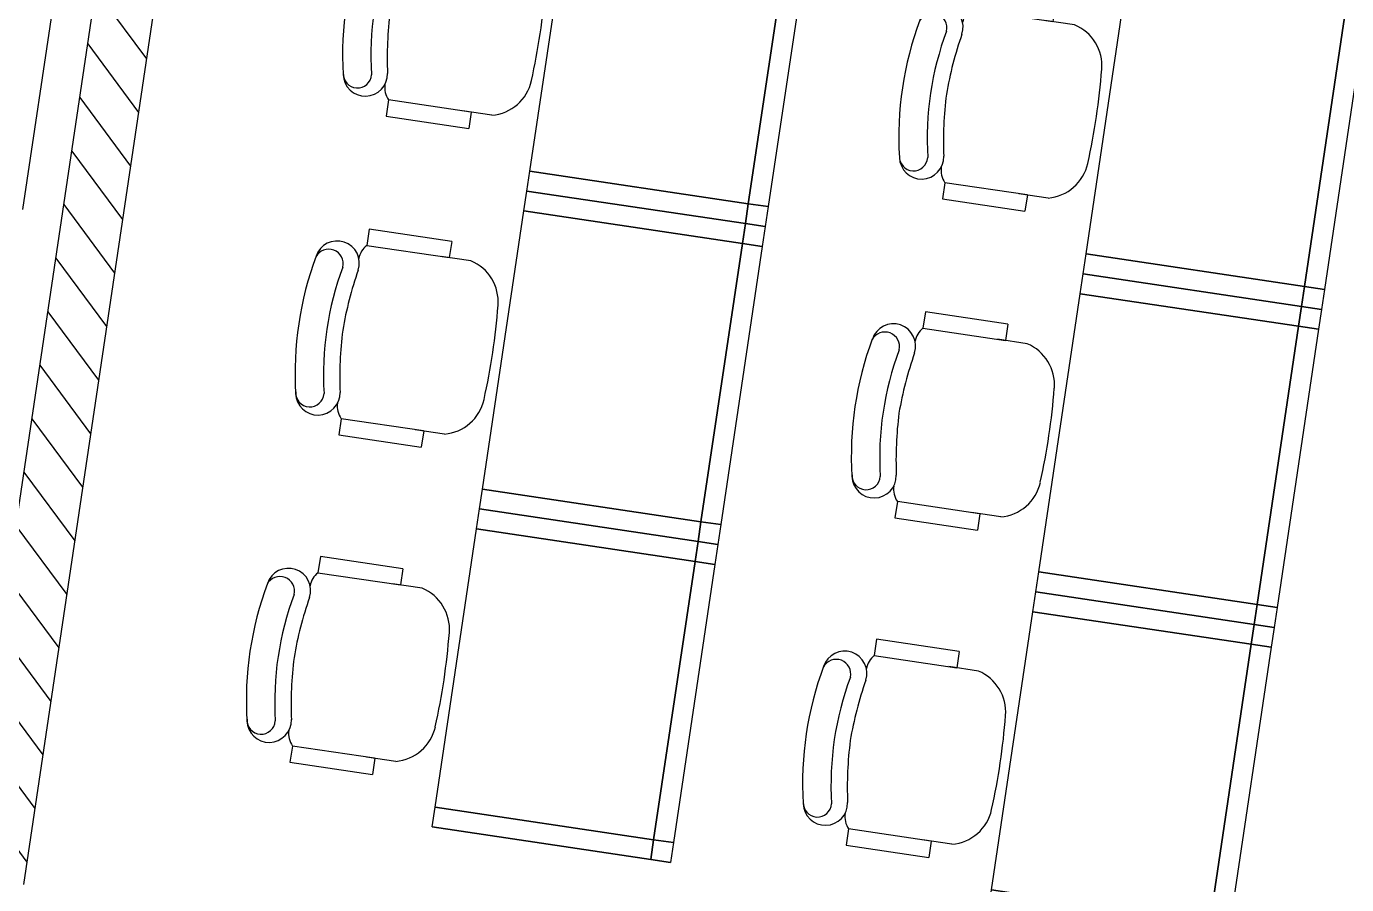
# Model space of a CAD drawing. Header units: millimetres. Extents: x 338 to 506, y 179 to 335.
# Drawn here: x 415.393 to 418.68, y 241.699 to 243.834 of the extents above; entities that cross this region are included whole.
import ezdxf

# ---------------------------------------------------------------- set-up
doc = ezdxf.new("R2010")
doc.units = ezdxf.units.MM
doc.linetypes.add('CENTER', pattern=[2, 1.25, -0.25, 0.25, -0.25])
doc.linetypes.add('DASHED2', pattern=[0.375, 0.25, -0.125])
for name, color, linetype in [('EJES_DE_COLUMNA', 255, 'DASHED2'), ('MUROS', 32, 'Continuous'), ('PUPITRES', 8, 'Continuous')]:
    doc.layers.add(name, color=color, linetype=linetype)

# ---------------------------------------------------------------- blocks, each defined once
blk = doc.blocks.new('*X902')
at = {"color": 0}
for p, q in [((62.8021, 79.5977), (62.6521, 79.4477)), ((62.9368, 79.5977), (62.7868, 79.4477)), ((63.0715, 79.5977), (62.9215, 79.4477)), ((63.2062, 79.5977), (63.0562, 79.4477)), ((63.3409, 79.5977), (63.1909, 79.4477)), ((63.4756, 79.5977), (63.3256, 79.4477)), ((63.6103, 79.5977), (63.4603, 79.4477)), ((63.745, 79.5977), (63.595, 79.4477)), ((63.8797, 79.5977), (63.7297, 79.4477)), ((64.0144, 79.5977), (63.8644, 79.4477)), ((64.1491, 79.5977), (63.9991, 79.4477)), ((64.2838, 79.5977), (64.1338, 79.4477)), ((64.4185, 79.5977), (64.2685, 79.4477)), ((64.5532, 79.5977), (64.4032, 79.4477)), ((64.6879, 79.5977), (64.5379, 79.4477)), ((64.8226, 79.5977), (64.6726, 79.4477))]:
    blk.add_line(p, q, dxfattribs=at)
blk = doc.blocks.new('SILLA-AULA')
at = {"layer": 'PUPITRES'}
for p, q in [((-0.3089, 0.1635), (-0.3089, 0.0888)), ((0.1271, 0.1618), (0.1271, 0.0881)), ((-0.3498, 0.1091), (-0.3498, -0.0987)), ((-0.3498, 0.1091), (-0.3089, 0.1091)), ((-0.3089, -0.0987), (-0.3089, 0.1091)), ((0.1269, 0.1096), (0.168, 0.1096)), ((0.1271, 0.1088), (0.1271, -0.0982)), ((0.168, -0.0982), (0.168, 0.1096)), ((0.1271, -0.0982), (0.168, -0.0982)), ((-0.3498, -0.0987), (-0.3089, -0.0987))]:
    blk.add_line(p, q, dxfattribs=at)
for centre, radius, start, end in [((-0.2016, 0.1365), 0.1106, 94.0766, 165.8334), ((-0.0911, -1.4149), 1.6658, 85.9234, 94.0766), ((0.0195, 0.1365), 0.1106, 13.2566, 85.9234), ((0.0898, -0.0579), 0.0549, 270.7226, 312.8382), ((-0.2542, -0.1649), 0.0553, 80.2478, 260.1012), ((-0.2715, -0.0584), 0.0549, 227.1618, 267.5717), ((-0.0727, 0.7859), 0.9127, 259.1286, 268.8433), ((-0.1095, 0.7859), 0.9127, 271.1567, 280.8714), ((0.072, -0.1649), 0.0553, 279.8988, 99.7522), ((-0.2498, -0.1856), 0.0362, 85.0872, 250.3213), ((-0.0876, 0.6001), 0.7663, 258.0112, 281.9888), ((0.0746, -0.1846), 0.0352, 274.9128, 94.9128), ((-0.0911, 0.5988), 0.8362, 258.0899, 281.9101)]:
    blk.add_arc(centre, radius, start, end, dxfattribs=at)
blk = doc.blocks.new('*U152')
at = {"layer": 'PUPITRES'}
for p, q in [((0.95, -0.14972), (1.65, -0.14972)), ((1.65, -0.14972), (1.65, -0.19972)), ((1.65, -0.19972), (1.65, -0.14972)), ((1.65, -0.14972), (1.7, -0.14972)), ((1.7, -0.19972), (1.7, -0.14972)), ((1.7, -0.14972), (1.75, -0.14972)), ((1.7, -0.19972), (1.7, -0.14972)), ((1.7, -0.19972), (1.7, -0.14972)), ((1.7, -0.14972), (1.7, -0.19972)), ((1.75, -0.14972), (1.75, -0.19972)), ((1.75, -0.19972), (1.75, -0.14972)), ((1.75, -0.14972), (2.45, -0.14972)), ((2.45, -0.14972), (2.45, -0.19972)), ((2.45, -0.19972), (2.45, -0.14972)), ((2.45, -0.14972), (2.5, -0.14972)), ((2.5, -0.19972), (2.5, -0.14972)), ((2.5, -0.14972), (2.55, -0.14972)), ((2.5, -0.19972), (2.5, -0.14972)), ((2.5, -0.14972), (2.5, -0.19972)), ((2.55, -0.14972), (2.55, -0.19972)), ((2.55, -0.19972), (2.55, -0.14972)), ((2.55, -0.14972), (3.25, -0.14972)), ((3.25, -0.14972), (3.25, -0.19972)), ((3.25, -0.19972), (3.25, -0.14972)), ((3.25, -0.14972), (3.3, -0.14972)), ((3.3, -0.19972), (3.3, -0.14972)), ((3.3, -0.14972), (3.3, -0.19972)), ((1.65, -0.19972), (0.95, -0.19972)), ((0.95, -0.19972), (1.65, -0.19972)), ((1.65, -0.74972), (1.65, -0.19972)), ((1.65, -0.19972), (1.7, -0.19972)), ((1.7, -0.19972), (1.65, -0.19972)), ((1.65, -0.19972), (1.65, -0.74972)), ((1.7, -0.74972), (1.7, -0.19972)), ((1.7, -0.19972), (1.75, -0.19972)), ((1.75, -0.19972), (1.7, -0.19972)), ((1.7, -0.74972), (1.7, -0.19972)), ((1.7, -0.74972), (1.7, -0.19972)), ((1.7, -0.19972), (1.7, -0.74972)), ((1.75, -0.19972), (1.75, -0.74972)), ((2.45, -0.19972), (1.75, -0.19972)), ((1.75, -0.74972), (1.75, -0.19972)), ((1.75, -0.19972), (2.45, -0.19972)), ((2.45, -0.74972), (2.45, -0.19972)), ((2.45, -0.19972), (2.5, -0.19972)), ((2.5, -0.19972), (2.45, -0.19972)), ((2.45, -0.19972), (2.45, -0.74972)), ((2.5, -0.74972), (2.5, -0.19972)), ((2.5, -0.19972), (2.55, -0.19972)), ((2.55, -0.19972), (2.5, -0.19972)), ((2.5, -0.74972), (2.5, -0.19972)), ((2.5, -0.19972), (2.5, -0.74972)), ((2.55, -0.19972), (2.55, -0.74972)), ((3.25, -0.19972), (2.55, -0.19972)), ((2.55, -0.74972), (2.55, -0.19972)), ((2.55, -0.19972), (3.25, -0.19972)), ((3.25, -0.74972), (3.25, -0.19972)), ((3.25, -0.19972), (3.3, -0.19972)), ((3.3, -0.19972), (3.25, -0.19972)), ((3.25, -0.19972), (3.25, -0.74972)), ((3.3, -0.74972), (3.3, -0.19972)), ((3.3, -0.19972), (3.3, -0.74972)), ((1.65, -0.74972), (0.95, -0.74972)), ((1.7, -0.74972), (1.65, -0.74972)), ((1.75, -0.74972), (1.7, -0.74972)), ((2.45, -0.74972), (1.75, -0.74972)), ((2.5, -0.74972), (2.45, -0.74972)), ((2.55, -0.74972), (2.5, -0.74972)), ((3.25, -0.74972), (2.55, -0.74972)), ((3.3, -0.74972), (3.25, -0.74972))]:
    blk.add_line(p, q, dxfattribs=at)
at = {"layer": 'MUROS'}
for p in [(1.39914, -1.02539), (2.20139, -1.02539), (3.02485, -1.02539)]:
    blk.add_blockref('SILLA-AULA', p, dxfattribs=at)
blk = doc.blocks.new('*U153')
at = {"layer": 'MUROS', "color": 0, "linetype": 'ByBlock'}
for p in [(0, -2.8), (0, -4.2)]:
    blk.add_blockref('*U152', p, dxfattribs=at)
blk = doc.blocks.new('*U154')
at = {"layer": 'MUROS'}
blk.add_blockref('*U153', (3.31529, 5.63845), dxfattribs=at)
blk = doc.blocks.new('EJES_ESTRUCTURALES')
at = {"layer": 'EJES_DE_COLUMNA', "color": 9, "linetype": 'CENTER'}
blk.add_line((661.4777, 174.98199), (759.37077, 174.98199), dxfattribs=at)
blk = doc.blocks.new('A$C7152A42C')
at = {"layer": 'MUROS'}
blk.add_lwpolyline([(63.24041, 79.59772), (69.60901, 79.59772), (69.60901, 79.44772), (62.59541, 79.44772)], dxfattribs=at)
at = {"layer": 'EJES_DE_COLUMNA'}
blk.add_blockref('EJES_ESTRUCTURALES', (-631.22088, -95.28525), dxfattribs=at)
at = {"layer": 'MUROS', "linetype": 'Continuous'}
blk.add_blockref('*X902', (0, 0), dxfattribs=at)
at = {"layer": 'MUROS', "rotation": 180}
blk.add_blockref('*U154', (69.5023, 79.15129), dxfattribs=at)

msp = doc.modelspace()

# ---------------------------------------------------------------- block references
at = {"layer": 'MUROS', "color": 32, "rotation": 81.53046525965426}
msp.add_blockref('A$C7152A42C', (484.7482, 168.0844), dxfattribs=at)

doc.saveas('drawing.dxf')
